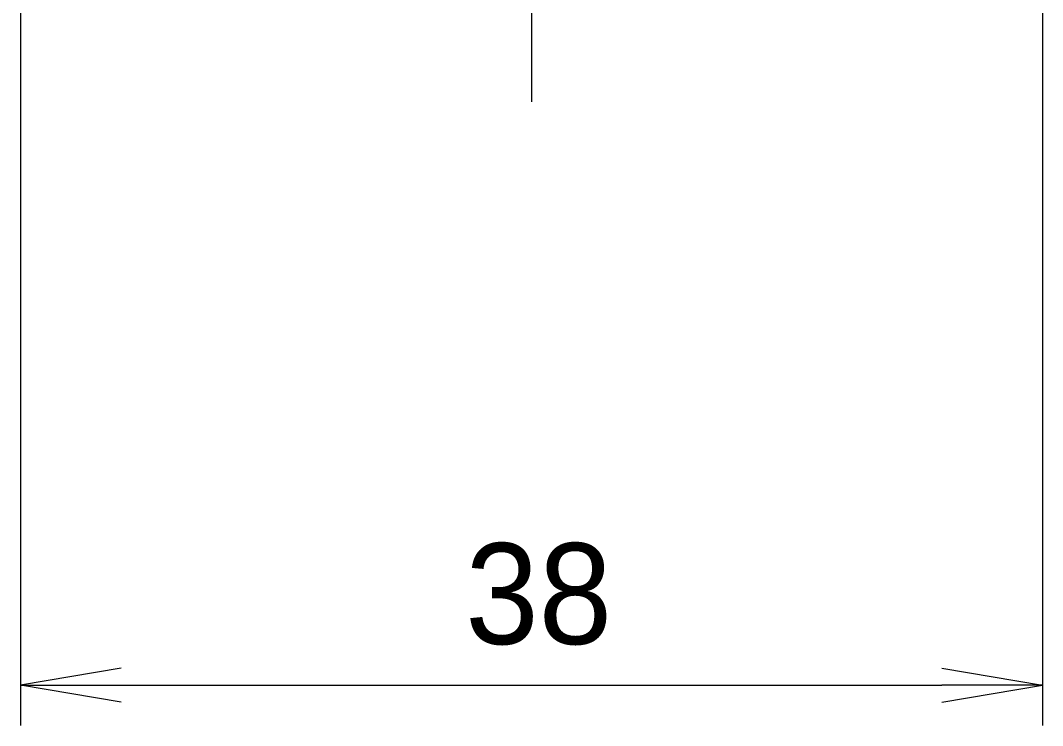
# Model space of a CAD drawing. Header units: millimetres. Extents: x 0 to 2180, y 0 to 422.
# Drawn here: x 1935.7 to 1973.7, y 165.05 to 191.24 of the extents above; entities that cross this region are included whole.
import ezdxf

# ---------------------------------------------------------------- set-up
doc = ezdxf.new("R2010")
doc.units = ezdxf.units.MM
doc.header["$LTSCALE"] = 1.5
doc.layers.get('Defpoints').update_dxf_attribs({"lineweight": 25})
doc.layers.add('Centerline (ISO)', color=7, linetype='Continuous', lineweight=18, true_color=0x80ffff)
doc.layers.add('Dimension (ISO)', color=7, linetype='Continuous', lineweight=18)
doc.layers.add('Dimension (ISO) @ 1', color=7, linetype='Continuous', lineweight=18)
doc.styles.add('Note Text (TK)', font='MS PGothic.ttf')
doc.dimstyles.new('Default - Method 1b (TK)', dxfattribs={"dimscale": 1.5, "dimtxt": 2.5, "dimasz": 2.5, "dimexe": 1, "dimexo": 1.5, "dimgap": 1, "dimtad": 1, "dimrnd": 1e-08, "dimdsep": 46, "dimtxsty": 'Note Text (TK)', "dimblk": 'OPEN', "dimcen": 0.09, "dimdle": 5, "dimclrd": 100, "dimclre": 100, "dimclrt": 7, "dimadec": 1, "dimazin": 1, "dimtfac": 1, "dimtmove": 0, "dimatfit": 3, "dimldrblk": 'OPEN', "dimfxl": 0, "dimtolj": 1, "dimlwd": -1, "dimlwe": -1, "dimarcsym": 0})

# ---------------------------------------------------------------- blocks, each defined once
blk = doc.blocks.new('_Open')
at = {"color": 0, "linetype": 'ByBlock', "lineweight": -2}
for p, q in [((-1, 0.167), (0, 0)), ((-1, -0.167), (0, 0)), ((0, 0), (-1, 0))]:
    blk.add_line(p, q, dxfattribs=at)
blk = doc.blocks.new('*D218')
at = {"layer": 'Defpoints', "color": 0, "transparency": 16777216}
for p in [(1935.703, 199.601), (1973.703, 199.601), (1973.703, 166.548)]:
    blk.add_point(p, dxfattribs=at)
at = {"layer": 'Dimension (ISO)', "color": 100, "transparency": 16777216}
for p, q in [((1935.703, 197.351), (1935.703, 165.048)), ((1973.703, 197.351), (1973.703, 165.048)), ((1939.453, 166.548), (1969.953, 166.548))]:
    blk.add_line(p, q, dxfattribs=at)
at = {"layer": 'Dimension (ISO)', "color": 100, "transparency": 16777216, "xscale": 3.75, "yscale": 3.75, "zscale": 3.75, "rotation": 180}
blk.add_blockref('_Open', (1935.703, 166.548), dxfattribs=at)
at = {"layer": 'Dimension (ISO)', "color": 100, "transparency": 16777216, "xscale": 3.75, "yscale": 3.75, "zscale": 3.75}
blk.add_blockref('_Open', (1973.703, 166.548), dxfattribs=at)
at = {"layer": 'Dimension (ISO)', "color": 7, "transparency": 16777216, "insert": (1952.242, 169.923), "char_height": 3.75, "attachment_point": 4, "style": 'Note Text (TK)'}
blk.add_mtext('\\A1;38', dxfattribs=at)

msp = doc.modelspace()

# ---------------------------------------------------------------- linework, layer by layer
at = {"layer": 'Centerline (ISO)', "linetype": 'Continuous'}
msp.add_line((1954.7031, 295.6889), (1954.7031, 188.2205), dxfattribs=at)

# ---------------------------------------------------------------- dimensions: what is measured, and where the dimension line sits
at = {"layer": 'Dimension (ISO) @ 1', "color": 100, "true_color": 0x00ff3f}
dim = msp.add_linear_dim(base=(1973.7031, 166.548), p1=(1935.7031, 199.6011), p2=(1973.7031, 199.6011), angle=180, dimstyle='Default - Method 1b (TK)', override={"dimscale": 1, "dimtxt": 3.75, "dimasz": 3.75, "dimexe": 1.5, "dimexo": 2.25, "dimgap": 1.5, "dimdec": 2, "dimcen": 0.135, "dimtol": 0, "dimlim": 0, "dimtp": 0, "dimtm": 0, "dimtdec": 2, "dimtix": 0, "dimtofl": 0, "dimtmove": 0, "dimatfit": 1}, dxfattribs=at)
dim.commit()
dim.dimension.update_dxf_attribs({"geometry": '*D218', "text_midpoint": (1954.7031, 166.548), "dimtype": 160})

doc.saveas('drawing.dxf')
